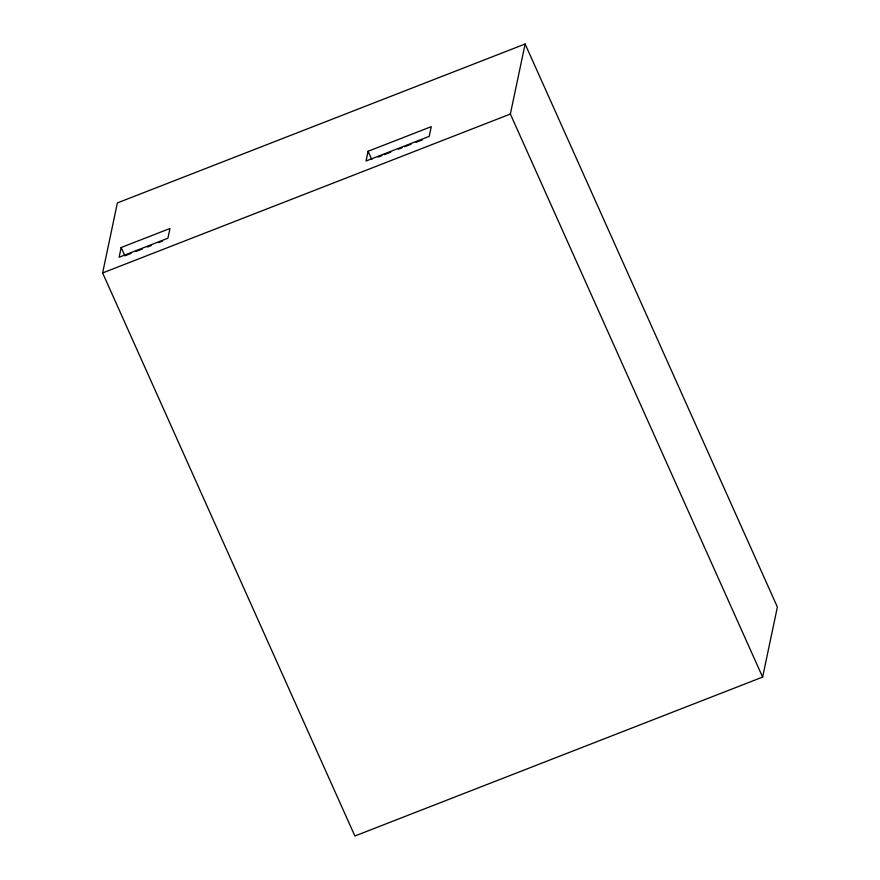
<?xml version="1.0" encoding="UTF-8"?>
<svg xmlns="http://www.w3.org/2000/svg" width="880" height="880" viewBox="0 0 880 880"><rect width="100%" height="100%" fill="white"/><g stroke="black" fill="none" stroke-linecap="round" stroke-linejoin="round"><path stroke-width="1.32" d="M102.619 272.954L117.381 202.917L525.129 44L777.381 607.046L762.619 677.083L354.871 836L102.619 272.954L510.367 114.037L525.129 44M121.154 247.511L119.108 257.246L167.915 238.216L169.972 228.492L121.154 247.511L124.861 255.794L131.12 253.352M368.104 151.272L366.047 160.996L429.22 136.378L431.277 126.654L368.104 151.272L371.811 159.555M136.125 251.405L142.384 248.963M147.4 247.016L151.151 245.553M158.664 242.627L162.415 241.164M378.125 157.091L381.92 155.617M384.45 154.627L390.764 152.163M398.343 149.215L402.138 147.73M404.657 146.751L410.982 144.287M416.031 142.318L422.345 139.854M510.367 114.037L762.619 677.083"/></g></svg>
